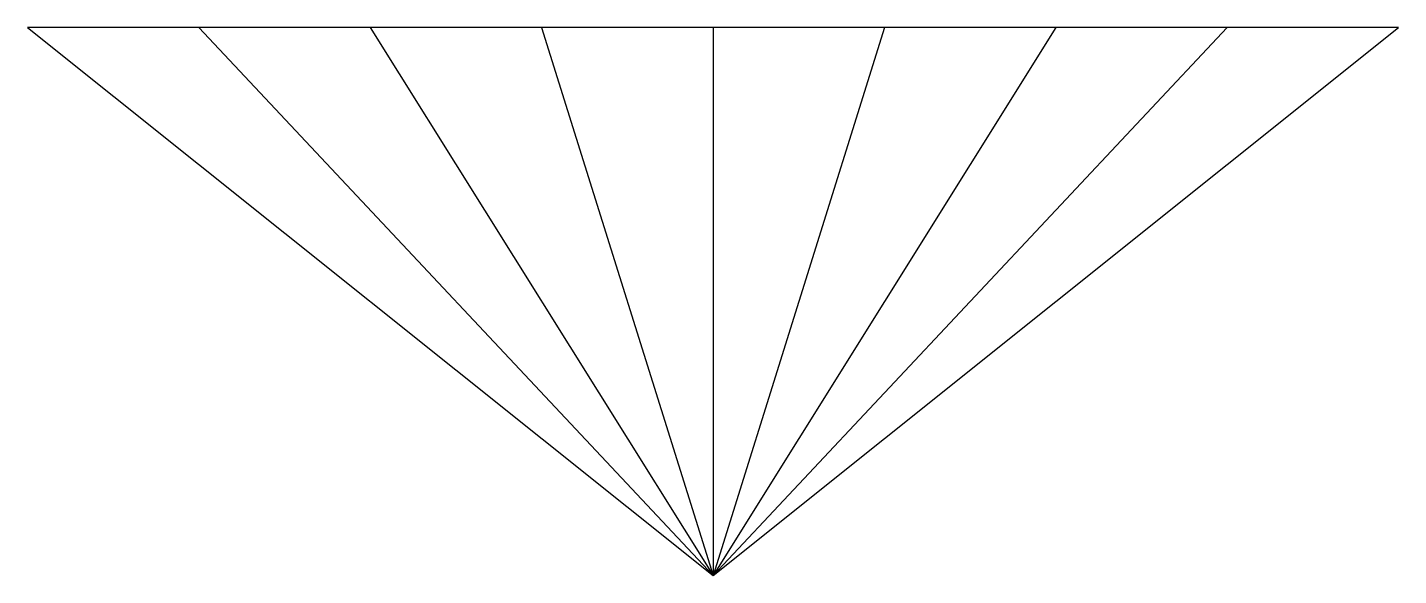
# Model space of a CAD drawing. Extents: x 6.6 to 86.6, y 23 to 55.
import ezdxf

# ---------------------------------------------------------------- set-up
doc = ezdxf.new("R2010")
doc.units = 0
doc.header["$LTSCALE"] = 50

msp = doc.modelspace()

# ---------------------------------------------------------------- linework, layer by layer
at = {"color": 0}
for p, q in [((86.563, 55.008), (6.563, 55.008)), ((6.563, 55.008), (46.563, 23.008)), ((16.563, 55.008), (46.563, 23.008)), ((26.563, 55.008), (46.563, 23.008)), ((36.563, 55.008), (46.563, 23.008)), ((46.563, 55.008), (46.563, 23.008)), ((46.563, 23.008), (86.563, 55.008)), ((66.563, 55.008), (46.563, 23.008)), ((56.563, 55.008), (46.563, 23.008)), ((76.563, 55.008), (46.563, 23.008))]:
    msp.add_line(p, q, dxfattribs=at)

doc.saveas('drawing.dxf')
